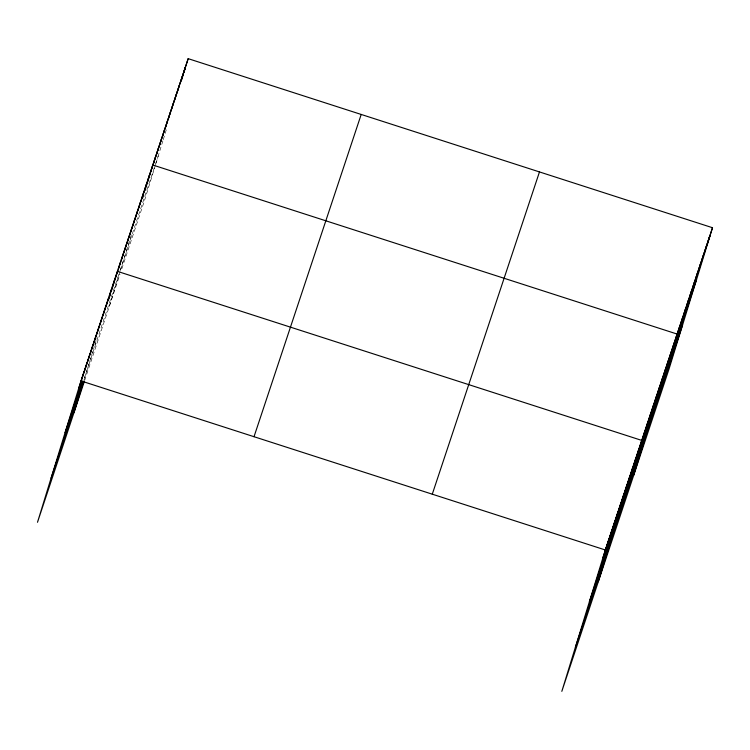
<?xml version="1.0" encoding="UTF-8"?>
<svg xmlns="http://www.w3.org/2000/svg" width="750" height="750" viewBox="0 0 750 750"><rect width="100%" height="100%" fill="white"/><g stroke="black" fill="none" stroke-linecap="round" stroke-linejoin="round"><path stroke-width="0.56" stroke-dasharray="3.75 2.81" d="M83.963 380.156L94.172 346.969M94.837 344.803L96.834 338.306M109.312 306.366L119.981 271.716M120.628 269.606L129.872 239.541M130.209 238.453L131.541 234.122M155.353 165.366L144.684 200.025L121.106 270.919M156 163.266L162.919 140.766M163.247 139.678L166.575 128.859M84.478 377.738L119.203 273.337M119.934 271.125L154.575 166.988M155.306 164.775L158.259 155.916M84.628 380.587L120 274.247"/><path stroke-width="1.12" d="M712.5 227.719L605.316 549.975L561.825 691.341L669.009 369.075L712.5 227.719L188.175 58.659L80.991 380.925L37.5 522.281L84.262 381.694M84.028 371.794L81.656 379.491L108.994 297.309M84.694 370.359L87.066 362.662M87.731 361.228L90.103 353.531M90.769 352.097L93.131 344.4M93.806 342.966L96.169 335.269M96.844 333.834L99.206 326.137M99.881 324.703L102.244 317.006M102.919 315.572L105.281 307.875M105.956 306.441L108.319 298.744M111.356 289.613L109.331 296.212L112.031 288.178M114.394 280.481L112.369 287.081L118.012 270.188M73.941 412.716L83.634 381.206M108.928 299.006L110.541 293.756M111.188 291.656L112.8 286.406M113.128 285.356L117.431 271.359L641.756 440.409L598.266 581.766M120.375 262.491L118.35 269.091L120.956 261.328M123.328 253.631L121.294 260.231L179.541 85.191M123.909 252.469L126.272 244.772M126.853 243.6L129.225 235.903M129.806 234.741L132.169 227.044M132.75 225.881L135.122 218.184M135.694 217.012L138.066 209.316M138.647 208.153L141.009 200.456M141.591 199.294L143.963 191.597M144.544 190.425L146.906 182.737M147.487 181.566L149.859 173.869M142.678 197.906L143.653 194.756M144.947 190.556L145.912 187.406M146.231 186.356L152.803 165.009L677.128 334.059L633.638 475.425M153.384 163.847L155.747 156.15M156.328 154.978L158.7 147.281M159.281 146.119L161.644 138.422M162.225 137.259L164.597 129.562M165.178 128.391L167.541 120.694M168.122 119.531L170.494 111.834M171.066 110.672L173.438 102.975M174.019 101.803L176.381 94.116M176.962 92.944L179.334 85.247M182.278 76.388L179.916 84.084L182.494 76.331M185.231 67.528L182.859 75.225L188.175 58.659M181.603 80.016L183.225 74.756M183.872 72.656L185.484 67.406M605.981 548.541L608.353 540.844M609.019 539.409L611.391 531.712M612.056 530.278L614.419 522.581M615.094 521.147L617.456 513.459M618.131 512.016L620.494 504.328M621.169 502.894L623.531 495.197M624.206 493.762L626.569 486.066M627.244 484.631L629.606 476.934M630.281 475.5L632.644 467.803M633.319 466.369L635.681 458.672M636.356 457.238L638.719 449.541M642.337 439.247L644.7 431.55M645.281 430.378L647.653 422.681M648.234 421.519L650.597 413.822M651.178 412.659L653.55 404.962M654.131 403.791L656.494 396.103M657.075 394.931L659.438 387.234M660.019 386.072L662.391 378.375M662.972 377.213L665.334 369.516M665.916 368.344L668.288 360.647M668.869 359.484L671.231 351.788M671.812 350.625L674.184 342.928M677.709 332.897L680.072 325.2M680.653 324.037L683.025 316.341M683.606 315.169L685.969 307.481M686.55 306.309L688.922 298.612M689.503 297.45L691.866 289.753M692.447 288.591L694.809 280.894M695.391 279.722L697.762 272.025M698.344 270.863L700.706 263.166M701.287 262.003L703.659 254.306M704.241 253.134L706.603 245.438M707.184 244.275L709.556 236.578M78.619 388.622L81.319 380.503M65.053 432.731L82.256 380.991M51.066 478.172L83.128 381.797M254.016 436.716L361.2 114.45M432.281 494.194L539.475 171.928M602.944 557.672L710.128 235.416M589.378 601.781L696.562 279.525M575.391 647.231L682.584 324.966M80.991 380.925L605.316 549.975"/></g></svg>
